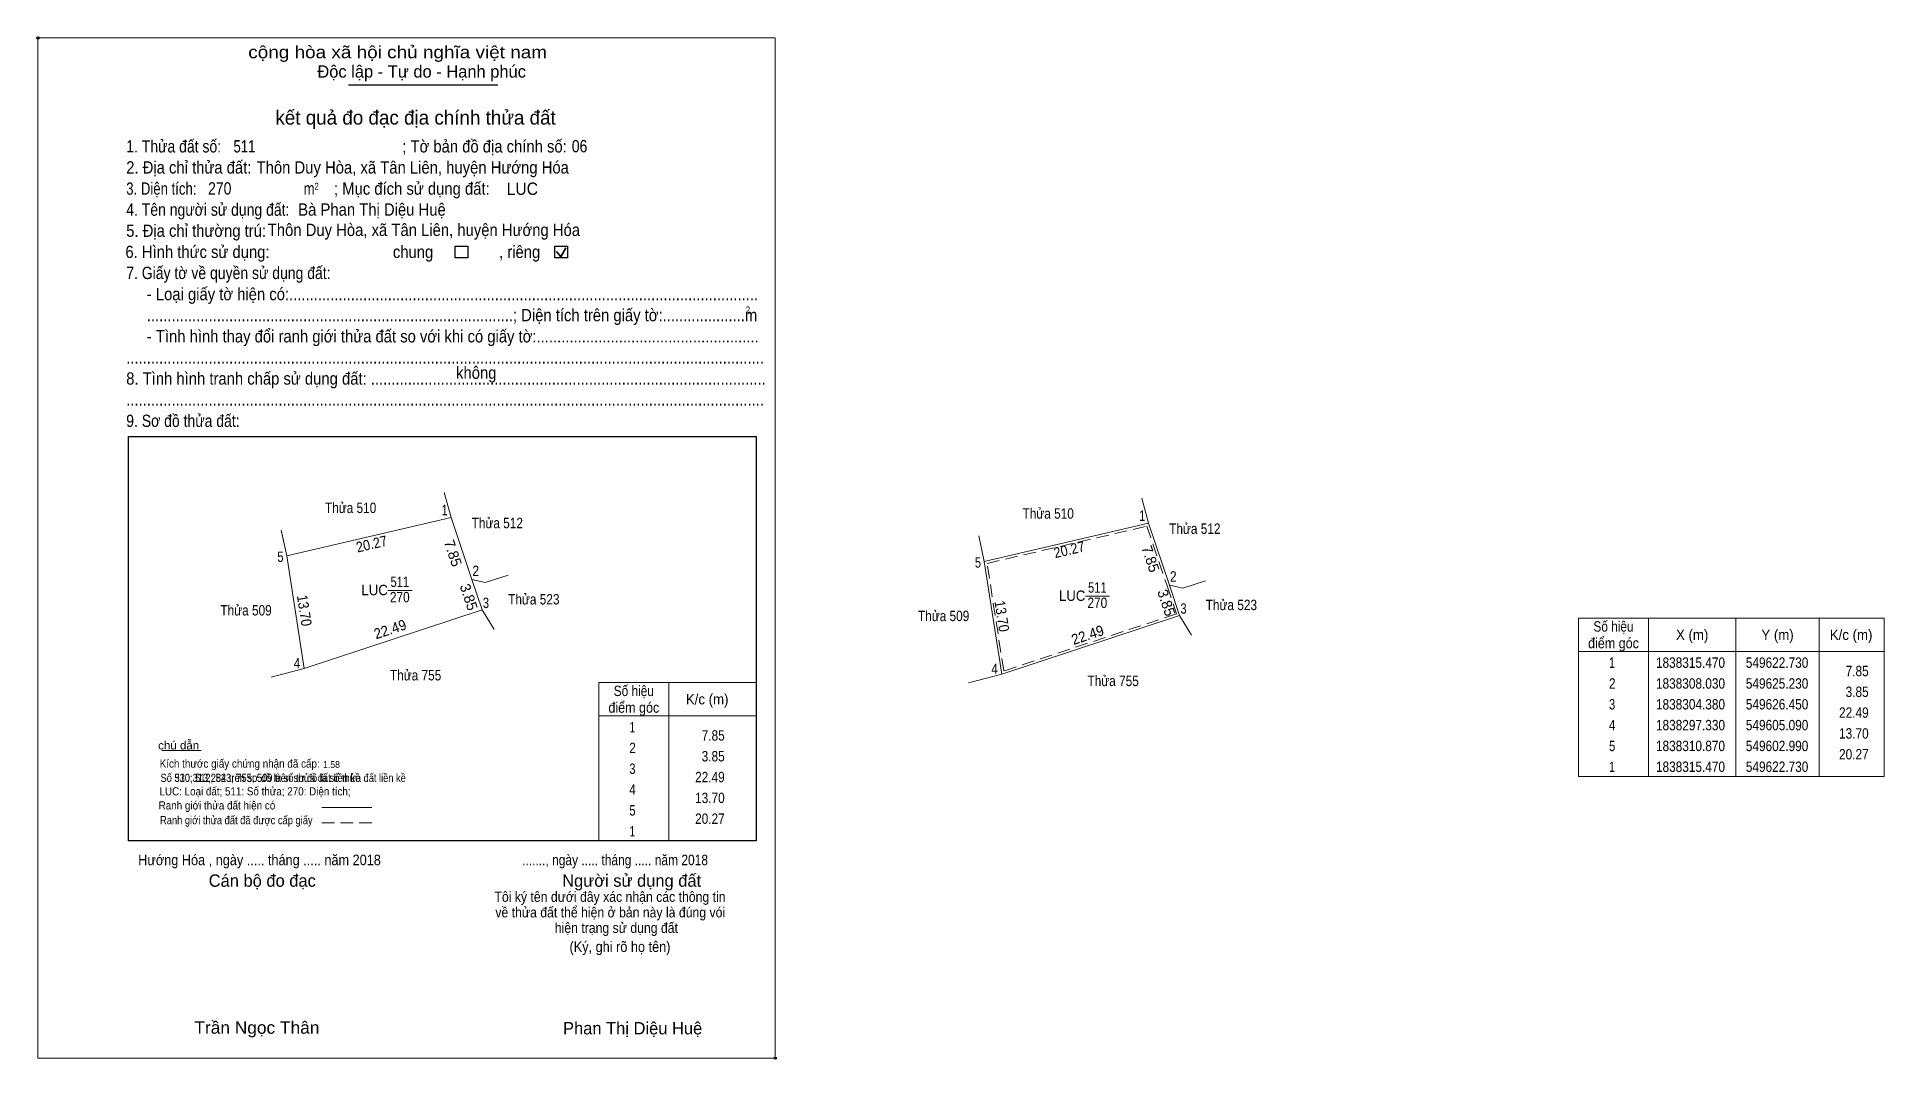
# Model space of a CAD drawing. Header units: metres. Extents: x 549489 to 549711, y 1838251 to 1838374.
import ezdxf
from ezdxf.enums import TextEntityAlignment as Align

# ---------------------------------------------------------------- set-up
doc = ezdxf.new("R2010")
doc.units = ezdxf.units.M
doc.header["$LTSCALE"] = 0.5
doc.header["$PDMODE"] = 32
doc.header["$PDSIZE"] = 0.25
doc.linetypes.add('MEDIUM_DASHED', pattern=[4.5, 3, -1.5])
for name, color, linetype, lineweight in [('1', 7, 'Continuous', 13), ('10', 7, 'Continuous', 13), ('17', 7, 'Continuous', 13), ('2', 7, 'Continuous', 25), ('32', 7, 'Continuous', 13), ('6', 7, 'Continuous', 13), ('63', 7, 'Continuous', 13)]:
    doc.layers.add(name, color=color, linetype=linetype, lineweight=lineweight)

msp = doc.modelspace()

# ---------------------------------------------------------------- linework, layer by layer
at = {"layer": '1'}
for points in [[(549538.94, 1838316.15), (549541.44, 1838308.71), (549542.66, 1838305.06), (549521.3, 1838298.01), (549519.2, 1838311.55)], [(549622.73, 1838315.47), (549625.23, 1838308.03), (549626.45, 1838304.38), (549605.09, 1838297.33), (549602.99, 1838310.87)]]:
    msp.add_lwpolyline(points, close=True, dxfattribs=at)
at = {"layer": '1', "linetype": 'MEDIUM_DASHED'}
msp.add_lwpolyline([(549622.53, 1838315.12), (549624.95, 1838307.93), (549626.07, 1838304.57), (549605.33, 1838297.73), (549603.33, 1838310.64)], close=True, dxfattribs=at)
at = {"layer": '10'}
for p, q in [((549538.11, 1838319.17), (549538.94, 1838316.15)), ((549621.9, 1838318.49), (549622.73, 1838315.47)), ((549518.53, 1838314.65), (549519.2, 1838311.55)), ((549518.58, 1838314.42), (549519.2, 1838311.55)), ((549538.94, 1838316.15), (549519.2, 1838311.55)), ((549538.94, 1838316.15), (549519.2, 1838311.55)), ((549538.94, 1838316.15), (549519.2, 1838311.55)), ((549622.73, 1838315.47), (549602.99, 1838310.87)), ((549622.73, 1838315.47), (549602.99, 1838310.87)), ((549622.73, 1838315.47), (549602.99, 1838310.87)), ((549602.32, 1838313.97), (549602.99, 1838310.87)), ((549602.37, 1838313.74), (549602.99, 1838310.87)), ((549543.04, 1838308.33), (549541.44, 1838308.71)), ((549543.04, 1838308.33), (549541.65, 1838308.66)), ((549543.04, 1838308.33), (549545.79, 1838309.22)), ((549543.04, 1838308.33), (549545.79, 1838309.22)), ((549543.04, 1838308.33), (549544.53, 1838308.81)), ((549626.83, 1838307.65), (549625.23, 1838308.03)), ((549626.83, 1838307.65), (549625.44, 1838307.98)), ((549626.83, 1838307.65), (549629.58, 1838308.54)), ((549626.83, 1838307.65), (549629.58, 1838308.54)), ((549626.83, 1838307.65), (549628.32, 1838308.13))]:
    msp.add_line(p, q, dxfattribs=at)
for points in [[(549517.32, 1838297), (549521.3, 1838298.01), (549519.2, 1838311.55)], [(549601.11, 1838296.32), (549605.09, 1838297.33), (549602.99, 1838310.87)]]:
    msp.add_lwpolyline(points, dxfattribs=at)
at = {"layer": '17'}
msp.add_line((549504.19, 1838288.16), (549508.94, 1838288.16), dxfattribs=at)
at = {"layer": '2'}
for p, q in [((549526.62, 1838368.12), (549544.54, 1838368.12)), ((549500.18, 1838325.87), (549575.59, 1838325.87)), ((549575.59, 1838325.87), (549575.59, 1838277.33))]:
    msp.add_line(p, q, dxfattribs=at)
at = {"layer": '2', "lineweight": 35}
for p, q in [((549551.61, 1838348.09), (549552.11, 1838347.44)), ((549552.11, 1838347.44), (549552.72, 1838348.54))]:
    msp.add_line(p, q, dxfattribs=at)
at = {"layer": '2', "lineweight": 13}
msp.add_lwpolyline([(549489.32, 1838373.74), (549577.89, 1838373.74), (549577.89, 1838251.22), (549489.32, 1838251.22)], close=True, dxfattribs=at)
at = {"layer": '2'}
for points in [[(549539.44, 1838348.75), (549540.96, 1838348.75), (549540.96, 1838347.33), (549539.44, 1838347.33)], [(549551.41, 1838348.75), (549552.93, 1838348.75), (549552.93, 1838347.33), (549551.41, 1838347.33)]]:
    msp.add_lwpolyline(points, close=True, dxfattribs=at)
msp.add_lwpolyline([(549575.59, 1838277.33), (549500.18, 1838277.33), (549500.18, 1838325.87)], dxfattribs=at)
for p in [(549489.32, 1838373.74), (549577.89, 1838251.22)]:
    msp.add_point(p, dxfattribs=at)
at = {"layer": '32'}
for p, q in [((549538.94, 1838316.15), (549541.44, 1838308.71)), ((549622.73, 1838315.47), (549625.23, 1838308.03)), ((549542.66, 1838305.06), (549544.1, 1838302.7)), ((549626.45, 1838304.38), (549627.89, 1838302.02))]:
    msp.add_line(p, q, dxfattribs=at)
for points in [[(549541.44, 1838308.71), (549542.66, 1838305.06), (549521.3, 1838298.01)], [(549625.23, 1838308.03), (549626.45, 1838304.38), (549605.09, 1838297.33)]]:
    msp.add_lwpolyline(points, dxfattribs=at)
at = {"layer": '6'}
msp.add_line((549523.42, 1838281.34), (549529.42, 1838281.34), dxfattribs=at)
at = {"layer": '6', "linetype": 'MEDIUM_DASHED'}
msp.add_line((549523.42, 1838279.48), (549529.45, 1838279.48), dxfattribs=at)
at = {"layer": '63'}
for p, q in [((549531.35, 1838307.4), (549534.25, 1838307.38)), ((549615.14, 1838306.72), (549618.04, 1838306.7)), ((549682.77, 1838304.07), (549682.77, 1838285.07)), ((549693.27, 1838304.07), (549693.27, 1838285.07)), ((549703.27, 1838304.07), (549703.27, 1838285.07)), ((549674.37, 1838300.07), (549711.07, 1838300.07)), ((549565.09, 1838296.33), (549565.09, 1838277.33)), ((549575.59, 1838296.33), (549575.59, 1838277.33)), ((549556.69, 1838292.33), (549575.59, 1838292.33))]:
    msp.add_line(p, q, dxfattribs=at)
msp.add_lwpolyline([(549674.37, 1838304.07), (549711.07, 1838304.07), (549711.07, 1838285.07), (549674.37, 1838285.07)], close=True, dxfattribs=at)
msp.add_lwpolyline([(549575.59, 1838277.33), (549556.69, 1838277.33), (549556.69, 1838296.33), (549575.59, 1838296.33)], dxfattribs=at)

# ---------------------------------------------------------------- texts
at = {"layer": '1'}
for s, width, p in [('LUC', 0.95, (549529.755, 1838306.82)), ('511', 0.8, (549532.78, 1838307.81)), ('511', 0.8, (549616.57, 1838307.13)), ('270', 0.85, (549532.78, 1838305.97)), ('LUC', 0.95, (549613.545, 1838306.14)), ('270', 0.85, (549616.57, 1838305.29))]:
    msp.add_text(s, height=1.25, dxfattribs=dict(at, width=width)).set_placement(p, align=Align.CENTER)
at = {"layer": '2'}
for s, height, width, p in [('cộng hòa xã hội chủ nghĩa việt nam', 1.478, 1.15, (549514.58, 1838371.31)), ('1. Thửa đất số:', 1.478, 0.85, (549499.92, 1838359.99)), ('511', 1.48, 0.8, (549512.8, 1838359.99)), ('; Tờ bản đồ địa chính số:', 1.478, 0.9, (549533.08, 1838359.99)), ('06', 1.48, 0.85, (549553.44, 1838360.01)), ('2. Địa chỉ thửa đất:', 1.478, 0.9, (549499.92, 1838357.46)), ('Thôn Duy Hòa, xã Tân Liên, huyện Hướng Hóa', 1.48, 0.9, (549515.58, 1838357.46)), ('3. Diện tích:', 1.478, 0.8, (549499.92, 1838354.92)), ('270', 1.48, 0.85, (549509.75, 1838354.94)), ('; Mục đích sử dụng đất:', 1.478, 0.9, (549524.88, 1838354.92)), ('m', 1.478, 0.8, (549521.23, 1838354.92)), ('2', 0.8447, 0.8, (549522.54, 1838355.51)), ('LUC', 1.48, 0.95, (549545.62, 1838354.9)), ('4. Tên người sử dụng đất:', 1.478, 0.85, (549499.92, 1838352.39)), ('Bà Phan Thị Diệu Huệ', 1.48, 0.9, (549520.58, 1838352.4)), ('5. Địa chỉ thường trú:', 1.478, 0.9, (549499.92, 1838349.86)), ('Thôn Duy Hòa, xã Tân Liên, huyện Hướng Hóa', 1.48, 0.9, (549516.92, 1838349.96)), ('6. Hình thức sử dụng:', 1.478, 0.9, (549499.82, 1838347.32)), ('chung                , riêng', 1.478, 0.9, (549531.95, 1838347.32)), ('7. Giấy tờ về quyền sử dụng đất:', 1.478, 0.85, (549499.92, 1838344.79)), ('     - Loại giấy tờ hiện có:..................................................................................................................', 1.478, 0.9, (549499.92, 1838342.25)), ('     .........................................................................................; Diện tích trên giấy tờ:....................m', 1.478, 0.9, (549499.92, 1838339.72)), ('2', 0.8447, 0.8, (549574.35, 1838340.65)), ('     - Tình hình thay đổi ranh giới thửa đất so với khi có giấy tờ:......................................................', 1.478, 0.9, (549499.92, 1838337.18)), ('...........................................................................................................................................................', 1.478, 0.9, (549499.92, 1838334.64)), ('không', 1.479, 0.9, (549539.54, 1838332.81)), ('8. Tình hình tranh chấp sử dụng đất: ................................................................................................', 1.478, 0.9, (549499.92, 1838332.11)), ('...........................................................................................................................................................', 1.478, 0.9, (549499.92, 1838329.58)), ('9. Sơ đồ thửa đất:', 1.478, 0.85, (549499.92, 1838327.03)), ('Hướng Hóa , ngày ..... tháng ..... năm 2018', 1.267, 0.9, (549501.36, 1838274.4)), ('......., ngày ..... tháng ..... năm 2018', 1.267, 0.85, (549547.47, 1838274.4)), ('(Ký, ghi rõ họ tên)', 1.267, 0.9, (549553.17, 1838263.98)), ('Trần Ngọc Thân', 1.48, 1.05, (549508.11, 1838254.16))]:
    msp.add_text(s, height=height, dxfattribs=dict(at, width=width)).set_placement(p)
for s, height, p in [('Độc lập - Tự do - Hạnh phúc', 1.478, (549522.88, 1838368.98)), ('Cán bộ đo đạc', 1.479, (549509.83, 1838271.81)), ('Người sử dụng đất', 1.478, (549552.29, 1838271.81)), ('Phan Thị Diệu Huệ', 1.48, (549552.39, 1838254.08))]:
    msp.add_text(s, height=height, dxfattribs=at).set_placement(p)
for s, height, p in [('kết quả đo đạc địa chính thửa đất', 1.69, (549534.675, 1838363.34)), ('.', 0.4224, (549577.8778, 1838251))]:
    msp.add_text(s, height=height, dxfattribs=at).set_placement(p, align=Align.CENTER)
for s, height, width, p in [('1.58', 0.82, 0.95, (549524.575, 1838286.08)), ('Tôi ký tên dưới đây xác nhận các thông tin', 1.221, 0.9, (549558.03, 1838270)), ('về thửa đất thể hiện ở bản này là đúng vói', 1.221, 0.9, (549558.06, 1838268.13)), ('hiện trạng sử dụng đất', 1.221, 0.9, (549558.795, 1838266.27))]:
    msp.add_text(s, height=height, dxfattribs=dict(at, width=width)).set_placement(p, align=Align.CENTER)
at = {"layer": '6'}
for s, height, width, p in [('chú dẫn', 0.9841, 1.05, (549503.76, 1838288.3)), ('Kích thước giấy chứng nhận đã cấp:', 0.9841, 0.9, (549503.94, 1838286.11)), ('Số 510; 512; 523; 755; 509 trên sơ đồ là số thửa đất liền kề', 0.98, 0.85, (549504.04, 1838284.4)), ('Số 330,313,284 trên sơ đồ là số thửa đất liền kề', 0.9841, 0.85, (549504.04, 1838284.4)), ('LUC: Loại đất; 511: Số thửa; 270: Diện tích;', 0.98, 0.9, (549503.92, 1838282.78)), ('Ranh giới thửa đất hiện có ', 0.9841, 0.9, (549503.81, 1838281.09)), ('Ranh giới thửa đất đã được cấp giấy', 0.9841, 0.85, (549503.98, 1838279.32))]:
    msp.add_text(s, height=height, dxfattribs=dict(at, width=width)).set_placement(p)
at = {"layer": '63'}
for s, width, p in [('Thửa 510', 0.85, (549526.875, 1838316.69)), ('Thửa 510', 0.85, (549610.665, 1838316.01)), ('Thửa 512', 0.85, (549544.49, 1838314.87)), ('Thửa 512', 0.85, (549628.28, 1838314.19)), ('Thửa 509', 0.85, (549514.315, 1838304.39)), ('Thửa 523', 0.85, (549548.88, 1838305.71)), ('Thửa 523', 0.85, (549632.67, 1838305.03)), ('Thửa 509', 0.85, (549598.105, 1838303.71)), ('Số hiệu', 0.85, (549678.57, 1838302.45)), ('điểm góc', 0.9, (549678.57, 1838300.45)), ('X (m)', 0.95, (549688.02, 1838301.45)), ('Y (m)', 0.95, (549698.275, 1838301.45)), ('K/c (m)', 0.95, (549707.115, 1838301.45)), (' 1', 0.75, (549678.22, 1838298.1)), ('1838315.470', 0.85, (549687.82, 1838298.1)), ('549622.730', 0.85, (549698.22, 1838298.1)), ('Thửa 755', 0.85, (549534.68, 1838296.59)), ('Thửa 755', 0.85, (549618.47, 1838295.91)), (' 2', 0.85, (549678.225, 1838295.6)), ('1838308.030', 0.85, (549687.82, 1838295.6)), ('549625.230', 0.85, (549698.22, 1838295.6)), ('Số hiệu', 0.85, (549560.89, 1838294.71)), ('K/c (m)', 0.95, (549569.705, 1838293.71)), (' 3', 0.8, (549678.215, 1838293.1)), ('1838304.380', 0.85, (549687.82, 1838293.1)), ('549626.450', 0.85, (549698.22, 1838293.1)), ('điểm góc', 0.9, (549560.89, 1838292.71)), (' 1', 0.75, (549560.54, 1838290.36)), (' 4', 0.85, (549678.22, 1838290.6)), ('1838297.330', 0.85, (549687.82, 1838290.6)), ('549605.090', 0.85, (549698.22, 1838290.6)), (' 2', 0.85, (549560.545, 1838287.86)), (' 5', 0.8, (549678.225, 1838288.1)), ('1838310.870', 0.85, (549687.82, 1838288.1)), ('549602.990', 0.85, (549698.22, 1838288.1)), (' 3', 0.8, (549560.535, 1838285.36)), (' 1', 0.75, (549678.22, 1838285.6)), ('1838315.470', 0.85, (549687.82, 1838285.6)), ('549622.730', 0.85, (549698.22, 1838285.6)), (' 4', 0.85, (549560.54, 1838282.86)), (' 5', 0.8, (549560.545, 1838280.36)), (' 1', 0.75, (549560.54, 1838277.86))]:
    msp.add_text(s, height=1.25, dxfattribs=dict(at, width=width)).set_placement(p, align=Align.CENTER)
for s, width, p in [(' 1', 0.75, (549538.52, 1838316.43)), (' 1', 0.75, (549622.31, 1838315.75)), (' 5', 0.8, (549518.81, 1838310.82)), (' 2', 0.85, (549542.3, 1838309.13)), (' 5', 0.8, (549602.6, 1838310.14)), (' 2', 0.85, (549626.09, 1838308.45)), (' 3', 0.8, (549543.5, 1838305.28)), (' 3', 0.8, (549627.29, 1838304.6)), (' 4', 0.85, (549520.83, 1838298.03)), (' 4', 0.85, (549604.62, 1838297.35)), ('7.85', 0.85, (549709.22, 1838297.1)), ('3.85', 0.85, (549709.22, 1838294.6)), ('22.49', 0.85, (549709.22, 1838292.1)), ('7.85', 0.85, (549571.81, 1838289.36)), ('13.70', 0.85, (549709.22, 1838289.6)), ('3.85', 0.85, (549571.81, 1838286.86)), ('20.27', 0.85, (549709.22, 1838287.1)), ('22.49', 0.85, (549571.81, 1838284.36)), ('13.70', 0.85, (549571.81, 1838281.86)), ('20.27', 0.85, (549571.81, 1838279.36))]:
    msp.add_text(s, height=1.25, dxfattribs=dict(at, width=width)).set_placement(p, align=Align.RIGHT)
for s, rotation, width, p in [('20.27', 13.118, 0.9, (549529.5432, 1838312.3688)), ('20.27', 13.118, 0.9, (549613.3332, 1838311.6888)), ('13.70', 278.816, 0.9, (549520.703, 1838304.8908)), ('13.70', 278.816, 0.9, (549604.493, 1838304.2108)), ('22.49', 18.266, 0.95, (549531.8091, 1838302.1401)), ('22.49', 18.266, 0.95, (549615.5991, 1838301.4601))]:
    msp.add_text(s, height=1.25, rotation=rotation, dxfattribs=dict(at, width=width)).set_placement(p, align=Align.CENTER)
for s, rotation, p in [('7.85', 288.573, (549538.576, 1838311.6741)), ('7.85', 288.573, (549622.366, 1838310.9941)), ('3.85', 288.482, (549540.4737, 1838306.4031)), ('3.85', 288.482, (549624.2637, 1838305.7231))]:
    msp.add_text(s, height=1.25, rotation=rotation, dxfattribs=at).set_placement(p, align=Align.CENTER)

doc.saveas('drawing.dxf')
